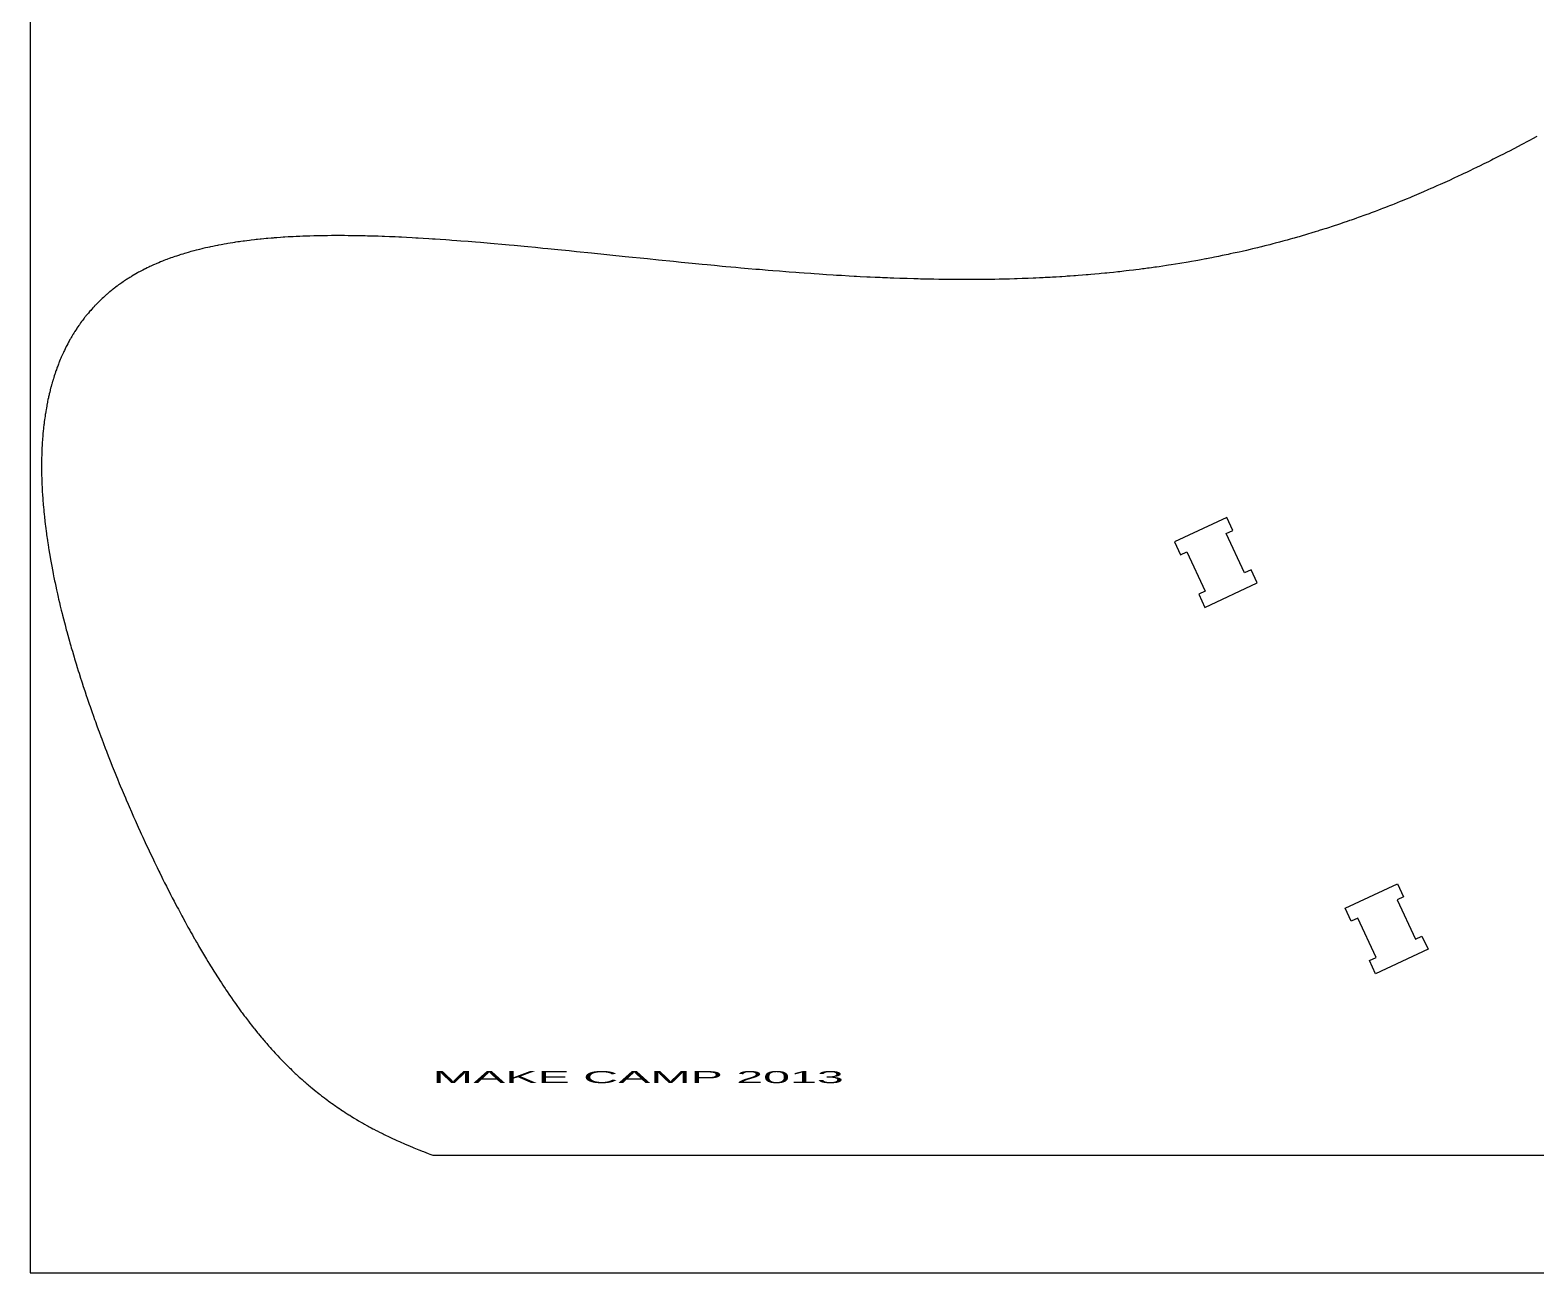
# Model space of a CAD drawing. Header units: metres. Extents: x -17 to 108, y -1 to 249.
# Drawn here: x -16.8 to 45.7, y -0.7 to 50.9 of the extents above; entities that cross this region are included whole.
import ezdxf

# ---------------------------------------------------------------- set-up
doc = ezdxf.new("R2010")
doc.units = ezdxf.units.M
doc.header["$MEASUREMENT"] = 0
doc.styles.add('Style-ENGINEERING', font='ENGINEERING.shx')

msp = doc.modelspace()

# ---------------------------------------------------------------- linework, layer by layer
at = {"flags": 128}
for points in [[(108.224052, -0.654702), (108.224052, 249.345298), (-16.775948, 249.345298), (-16.775948, -0.654702), (108.224052, -0.654702)], [(45.761088, 46.490759), (45.579562, 46.393648), (45.488726, 46.345258), (45.35238, 46.272886), (45.190635, 46.187454), (45.1097, 46.144881), (44.988218, 46.081203), (44.805811, 45.986107), (44.623177, 45.891531), (44.531772, 45.844444), (44.348782, 45.750683), (44.257196, 45.704012), (44.119698, 45.634276), (43.956551, 45.552053), (43.874899, 45.511119), (43.752324, 45.449944), (43.568236, 45.358697), (43.383869, 45.268086), (43.29158, 45.223024), (43.106784, 45.133396), (43.014276, 45.088835), (42.875373, 45.022314), (42.710526, 44.943982), (42.628011, 44.905024), (42.504124, 44.846851), (42.318031, 44.760192), (42.13162, 44.674261), (42.038294, 44.631573), (41.851396, 44.546756), (41.757823, 44.50463), (41.617309, 44.441799), (41.450527, 44.367894), (41.367036, 44.331171), (41.241673, 44.276377), (41.053341, 44.194842), (40.864661, 44.114105), (40.770189, 44.074038), (40.580979, 43.994513), (40.48624, 43.955057), (40.343963, 43.89626), (40.175073, 43.82718), (40.09052, 43.792888), (39.963555, 43.741761), (39.836425, 43.69101), (39.772798, 43.665776), (39.645421, 43.615592), (39.581669, 43.590643), (39.485964, 43.553399), (39.35821, 43.504075), (39.29427, 43.479558), (39.198281, 43.442964), (39.054118, 43.388484), (38.882978, 43.324555), (38.797293, 43.292853), (38.668623, 43.245628), (38.539779, 43.198799), (38.475293, 43.175533), (38.346188, 43.129301), (38.281571, 43.106335), (38.184562, 43.072074), (38.055064, 43.026745), (37.990248, 43.004231), (37.892942, 42.970651), (37.746796, 42.920708), (37.573294, 42.862185), (37.486424, 42.833196), (37.35597, 42.790054), (37.225336, 42.747324), (37.159951, 42.726113), (37.029047, 42.684), (36.963527, 42.663099), (36.865162, 42.631942), (36.733851, 42.590763), (36.668127, 42.570329), (36.569455, 42.539874), (36.421255, 42.494632), (36.245311, 42.441699), (36.157217, 42.415512), (36.024922, 42.376582), (35.892444, 42.338073), (35.826136, 42.318976), (35.693381, 42.2811), (35.626934, 42.26232), (35.527178, 42.234348), (35.394007, 42.197423), (35.327352, 42.179119), (35.227283, 42.151863), (35.076984, 42.111426), (34.898547, 42.064199), (34.809205, 42.040868), (34.675036, 42.006228), (34.540681, 41.972014), (34.473434, 41.955066), (34.338799, 41.921491), (34.271412, 41.904863), (34.170245, 41.880122), (34.035191, 41.847506), (33.967595, 41.831358), (33.866112, 41.807337), (33.713692, 41.771755), (33.529998, 41.729662), (33.529998, 41.729662), (33.407345, 41.702034), (33.325493, 41.683809), (33.161585, 41.64782), (33.038478, 41.621234), (32.956322, 41.603702), (32.791809, 41.569101), (32.709452, 41.552031), (32.544535, 41.518353), (32.37935, 41.48529), (32.269078, 41.463589), (32.195497, 41.449274), (32.048176, 41.421006), (32.026366, 41.416866), (31.960127, 41.404362), (31.827651, 41.37967), (31.695176, 41.355398), (31.60686, 41.339449), (31.430229, 41.308106), (31.297757, 41.28508), (31.209443, 41.269958), (31.032817, 41.240258), (30.944504, 41.22568), (30.767881, 41.197061), (30.59126, 41.169157), (30.473513, 41.150948), (30.395016, 41.138983), (30.238023, 41.115468), (30.082946, 41.092781), (29.979562, 41.077954), (29.91064, 41.0682), (29.772796, 41.049006), (29.669414, 41.034883), (29.600493, 41.025598), (29.462652, 41.007336), (29.393732, 40.998358), (29.255893, 40.98071), (29.118054, 40.963467), (29.026163, 40.952196), (28.842381, 40.930187), (28.713161, 40.915136), (28.627014, 40.905295), (28.454723, 40.886073), (28.368578, 40.876691), (28.196289, 40.858381), (28.024002, 40.840672), (27.909145, 40.829197), (27.832574, 40.821693), (27.679432, 40.807035), (27.593291, 40.798993), (27.42101, 40.783345), (27.24873, 40.768275), (27.133877, 40.758545), (27.057309, 40.7522), (26.904174, 40.739843), (26.731899, 40.726471), (26.61705, 40.717865), (26.540484, 40.712264), (26.387353, 40.701387), (26.272506, 40.693513), (26.195942, 40.688397), (26.042813, 40.678484), (25.96625, 40.673685), (25.813123, 40.664404), (25.659998, 40.655538), (25.557915, 40.649857), (25.353751, 40.639041), (25.276233, 40.635124), (25.121198, 40.627598), (24.966164, 40.620481), (24.862808, 40.615963), (24.656099, 40.607462), (24.501068, 40.601551), (24.397715, 40.59783), (24.19101, 40.590908), (24.087658, 40.587706), (23.880956, 40.581812), (23.674255, 40.576592), (23.536456, 40.573481), (23.44459, 40.571571), (23.26086, 40.568136), (23.105838, 40.565636), (23.002491, 40.564169), (22.795799, 40.561712), (22.692453, 40.560719), (22.485763, 40.559198), (22.279074, 40.558291), (22.141283, 40.558022), (22.049422, 40.557991), (21.865702, 40.558281), (21.76236, 40.558648), (21.555677, 40.559819), (21.348996, 40.561563), (21.21121, 40.563041), (21.119352, 40.564165), (20.935639, 40.566741), (20.728962, 40.570158), (20.591179, 40.572736), (20.499323, 40.574587), (20.315613, 40.578602), (20.177832, 40.581886), (20.085978, 40.584203), (19.902271, 40.58914), (19.626712, 40.597294), (19.443007, 40.60322), (19.320538, 40.607385), (19.075601, 40.616221), (18.920603, 40.622157), (18.817272, 40.626259), (18.610609, 40.63481), (18.507278, 40.639256), (18.300618, 40.648484), (18.093959, 40.658154), (17.956186, 40.664841), (17.680644, 40.678784), (17.525652, 40.686953), (17.422324, 40.692528), (17.21567, 40.703981), (16.90569, 40.721906), (16.699038, 40.73434), (16.561271, 40.74284), (16.285738, 40.760334), (15.975766, 40.780784), (15.769119, 40.794856), (15.631354, 40.804428), (15.355827, 40.824017), (15.149183, 40.83909), (15.01142, 40.849315), (14.735897, 40.870179), (14.598135, 40.880814), (14.322614, 40.902474), (14.047094, 40.924641), (13.863414, 40.939691), (13.496057, 40.970418), (13.341079, 40.983623), (13.031124, 41.010445), (12.721171, 41.037795), (12.514536, 41.056307), (12.101268, 41.093964), (11.946293, 41.108292), (11.636344, 41.137268), (11.326396, 41.166645), (11.119765, 41.186439), (10.706503, 41.22649), (10.241586, 41.272217), (9.931642, 41.303049), (9.311755, 41.365411), (8.84684, 41.412678), (7.917019, 41.508037), (6.522294, 41.651541), (5.902384, 41.71482), (5.592413, 41.746215), (5.12743, 41.792899), (4.71408, 41.833897), (4.507392, 41.85419), (4.19734, 41.884337), (3.887265, 41.9141), (3.732216, 41.928824), (3.318719, 41.967529), (3.111949, 41.986551), (2.801766, 42.014633), (2.491544, 42.042134), (2.336419, 42.055652), (2.060614, 42.079279), (1.922699, 42.090889), (1.715808, 42.108035), (1.405432, 42.13312), (1.095004, 42.157396), (0.939769, 42.169215), (0.732768, 42.184626), (0.629257, 42.192178), (0.473978, 42.203308), (0.24103, 42.219542), (0.033934, 42.233488), (-0.069625, 42.240285), (-0.224979, 42.250251), (-0.458043, 42.264672), (-0.665247, 42.276937), (-0.768862, 42.282867), (-0.924301, 42.291502), (-1.157498, 42.30385), (-1.364826, 42.314195), (-1.468504, 42.319137), (-1.624041, 42.326254), (-1.85739, 42.336242), (-2.064857, 42.344402), (-2.168608, 42.348221), (-2.324255, 42.353611), (-2.479929, 42.358588), (-2.557777, 42.360917), (-2.765403, 42.366596), (-2.869236, 42.369138), (-3.025009, 42.372568), (-3.180813, 42.375528), (-3.258726, 42.376828), (-3.466534, 42.379689), (-3.57046, 42.380782), (-3.726376, 42.381987), (-3.882327, 42.382658), (-3.882327, 42.382658), (-3.960315, 42.382788), (-4.098984, 42.382674), (-4.168329, 42.382449), (-4.27236, 42.381895), (-4.428439, 42.38057), (-4.584556, 42.378637), (-4.66263, 42.377437), (-4.81013, 42.374735), (-4.883894, 42.373167), (-4.994558, 42.370537), (-5.160596, 42.365953), (-5.326684, 42.36058), (-5.409747, 42.357591), (-5.453726, 42.355925), (-5.575304, 42.351015), (-5.636067, 42.348391), (-5.727179, 42.344241), (-5.863773, 42.337524), (-6.000275, 42.330204), (-6.068491, 42.326314), (-6.207016, 42.317927), (-6.276241, 42.313487), (-6.380031, 42.306512), (-6.535607, 42.295328), (-6.63925, 42.28738), (-6.691049, 42.283256), (-6.768719, 42.276879), (-6.906711, 42.264969), (-6.975664, 42.258734), (-7.079041, 42.249023), (-7.182351, 42.238876), (-7.233981, 42.233635), (-7.33719, 42.222817), (-7.388769, 42.217236), (-7.466104, 42.208648), (-7.603489, 42.192726), (-7.672133, 42.184445), (-7.775038, 42.171615), (-7.877867, 42.158285), (-7.929253, 42.15143), (-8.031966, 42.137331), (-8.083293, 42.130086), (-8.160245, 42.118968), (-8.251389, 42.1054), (-8.296936, 42.098453), (-8.365226, 42.087828), (-8.46759, 42.071419), (-8.569866, 42.054435), (-8.620971, 42.045723), (-8.723114, 42.027852), (-8.77415, 42.01869), (-8.850662, 42.004658), (-8.952596, 41.985404), (-9.003526, 41.975539), (-9.079876, 41.960439), (-9.194297, 41.937096), (-9.284612, 41.918051), (-9.32974, 41.908326), (-9.397391, 41.893481), (-9.49878, 41.870624), (-9.600059, 41.847043), (-9.650656, 41.834976), (-9.751766, 41.810277), (-9.802278, 41.797641), (-9.87799, 41.778323), (-9.978835, 41.751874), (-10.029212, 41.738347), (-10.104719, 41.717671), (-10.180155, 41.696525), (-10.217845, 41.685773), (-10.318263, 41.656506), (-10.368422, 41.641543), (-10.443598, 41.618677), (-10.518696, 41.595297), (-10.556217, 41.583411), (-10.577311, 41.576668), (-10.663242, 41.54874), (-10.706092, 41.534534), (-10.770219, 41.512919), (-10.834168, 41.490931), (-10.866075, 41.479796), (-10.929751, 41.457241), (-10.96152, 41.44582), (-11.009087, 41.428506), (-11.072346, 41.40508), (-11.103904, 41.393219), (-11.151152, 41.37524), (-11.221821, 41.347848), (-11.286446, 41.322262), (-11.31868, 41.309304), (-11.366932, 41.28966), (-11.439082, 41.259721), (-11.510957, 41.229207), (-11.54679, 41.213732), (-11.618244, 41.182339), (-11.653864, 41.16642), (-11.707159, 41.142259), (-11.77011, 41.113182), (-11.801499, 41.098461), (-11.848473, 41.076152), (-11.918685, 41.04217), (-11.988596, 41.00756), (-12.023438, 40.990017), (-12.09289, 40.954451), (-12.1275, 40.936426), (-12.17927, 40.909084), (-12.240397, 40.876201), (-12.270867, 40.859563), (-12.316453, 40.834361), (-12.384565, 40.795997), (-12.452351, 40.756955), (-12.486121, 40.737178), (-12.550926, 40.698599), (-12.583212, 40.679068), (-12.631495, 40.649465), (-12.6796, 40.619492), (-12.703585, 40.604365), (-12.751422, 40.573831), (-12.775272, 40.558422), (-12.810961, 40.535131), (-12.858387, 40.503742), (-12.88203, 40.487902), (-12.917408, 40.463962), (-12.970277, 40.42764), (-13.057362, 40.366349), (-13.100493, 40.3353), (-13.164674, 40.288221), (-13.228236, 40.240535), (-13.259785, 40.216464), (-13.322416, 40.167866), (-13.353499, 40.143338), (-13.399831, 40.106261), (-13.461063, 40.056289), (-13.491446, 40.031075), (-13.536726, 39.992965), (-13.581655, 39.954511), (-13.603988, 39.935155), (-13.663112, 39.883116), (-13.692438, 39.856866), (-13.736134, 39.817202), (-13.779477, 39.777192), (-13.801016, 39.757057), (-13.843828, 39.716527), (-13.865101, 39.696131), (-13.896844, 39.665375), (-13.952785, 39.610214), (-13.980518, 39.582402), (-14.021822, 39.540392), (-14.062769, 39.498033), (-14.083109, 39.476722), (-14.123522, 39.433839), (-14.143595, 39.412266), (-14.173536, 39.379743), (-14.213146, 39.336071), (-14.232816, 39.314104), (-14.262154, 39.280988), (-14.305782, 39.230943), (-14.356902, 39.171055), (-14.382222, 39.140876), (-14.419903, 39.095313), (-14.457224, 39.049397), (-14.475749, 39.026306), (-14.512529, 38.97986), (-14.530783, 38.956504), (-14.557996, 38.921304), (-14.593963, 38.87406), (-14.611811, 38.850305), (-14.638413, 38.814506), (-14.677933, 38.760433), (-14.712677, 38.71199), (-14.729912, 38.687635), (-14.755596, 38.650935), (-14.793736, 38.595508), (-14.831416, 38.53963), (-14.850083, 38.511521), (-14.856203, 38.502242), (-14.891925, 38.447452), (-14.915438, 38.410788), (-14.930979, 38.386284), (-14.961741, 38.33713), (-14.984535, 38.300138), (-14.9996, 38.275416), (-15.029414, 38.22583), (-15.044165, 38.200965), (-15.073356, 38.151094), (-15.102136, 38.101035), (-15.121095, 38.067558), (-15.158471, 38.000357), (-15.177237, 37.965997), (-15.214213, 37.897022), (-15.250457, 37.827713), (-15.274216, 37.781322), (-15.289878, 37.750313), (-15.320775, 37.688101), (-15.354863, 37.617805), (-15.377196, 37.570762), (-15.391911, 37.539321), (-15.420928, 37.476249), (-15.420928, 37.476249), (-15.442331, 37.428781), (-15.45643, 37.397058), (-15.484221, 37.333426), (-15.497914, 37.301517), (-15.5249, 37.237517), (-15.551355, 37.173274), (-15.568698, 37.130312), (-15.580131, 37.101611), (-15.602688, 37.044068), (-15.631514, 36.968683), (-15.650346, 36.91825), (-15.662732, 36.884551), (-15.687097, 36.816967), (-15.705018, 36.766118), (-15.716799, 36.732143), (-15.739963, 36.66401), (-15.751347, 36.629853), (-15.773721, 36.561359), (-15.795575, 36.492627), (-15.809856, 36.446674), (-15.819251, 36.415981), (-15.837736, 36.354456), (-15.840885, 36.34382), (-15.86189, 36.27168), (-15.875564, 36.223549), (-15.884535, 36.191444), (-15.902131, 36.127193), (-15.915029, 36.07897), (-15.923487, 36.046805), (-15.940068, 35.982434), (-15.948192, 35.950229), (-15.964111, 35.885781), (-15.979597, 35.821281), (-15.989683, 35.778253), (-16.009292, 35.69213), (-16.017735, 35.653982), (-16.034189, 35.577635), (-16.050075, 35.501222), (-16.060355, 35.450242), (-16.067071, 35.41624), (-16.080178, 35.348197), (-16.087362, 35.3099), (-16.101325, 35.233259), (-16.114756, 35.156555), (-16.123417, 35.105384), (-16.129063, 35.071255), (-16.140049, 35.002961), (-16.146051, 34.964525), (-16.157676, 34.887607), (-16.1688, 34.81063), (-16.175941, 34.75928), (-16.189574, 34.656503), (-16.199237, 34.579353), (-16.205415, 34.527889), (-16.217144, 34.424887), (-16.2227, 34.373349), (-16.233199, 34.270201), (-16.242896, 34.166959), (-16.248921, 34.098078), (-16.252745, 34.052135), (-16.259934, 33.960195), (-16.265531, 33.882565), (-16.269027, 33.830784), (-16.275458, 33.727155), (-16.278396, 33.675308), (-16.283726, 33.571549), (-16.288335, 33.467705), (-16.291012, 33.398429), (-16.292624, 33.352224), (-16.295436, 33.259767), (-16.297575, 33.173165), (-16.29874, 33.115399), (-16.30045, 32.999795), (-16.300998, 32.941957), (-16.301487, 32.826208), (-16.30118, 32.710366), (-16.300538, 32.633085), (-16.299919, 32.581543), (-16.298225, 32.478404), (-16.298008, 32.467368), (-16.296507, 32.398732), (-16.295361, 32.353005), (-16.292726, 32.261621), (-16.291238, 32.215964), (-16.287928, 32.124719), (-16.284177, 32.033566), (-16.281434, 31.972847), (-16.275379, 31.851527), (-16.268834, 31.734686), (-16.264092, 31.656871), (-16.260765, 31.605028), (-16.253717, 31.501425), (-16.248092, 31.423792), (-16.244183, 31.37207), (-16.235985, 31.268704), (-16.231699, 31.21706), (-16.222758, 31.113848), (-16.213332, 31.010736), (-16.206782, 30.94205), (-16.193055, 30.804808), (-16.184972, 30.727684), (-16.17944, 30.676297), (-16.168039, 30.573594), (-16.16217, 30.522278), (-16.150102, 30.419713), (-16.137597, 30.317238), (-16.129022, 30.248971), (-16.111307, 30.112554), (-16.101016, 30.035887), (-16.094027, 29.984802), (-16.079742, 29.882696), (-16.072448, 29.831674), (-16.05756, 29.729693), (-16.042277, 29.627793), (-16.031872, 29.559905), (-16.010549, 29.424234), (-15.998259, 29.347981), (-15.973048, 29.195604), (-15.947011, 29.043399), (-15.929201, 28.942022), (-15.917131, 28.874479), (-15.89252, 28.739488), (-15.878406, 28.663613), (-15.8496, 28.51198), (-15.820037, 28.360505), (-15.799913, 28.259607), (-15.786316, 28.192379), (-15.75869, 28.058013), (-15.742901, 27.982483), (-15.710791, 27.831535), (-15.677982, 27.680731), (-15.655726, 27.580274), (-15.640721, 27.513337), (-15.610313, 27.379547), (-15.592977, 27.304338), (-15.557812, 27.154021), (-15.521998, 27.003839), (-15.497767, 26.903791), (-15.481457, 26.837125), (-15.448465, 26.703869), (-15.429693, 26.628957), (-15.391688, 26.479228), (-15.353078, 26.329625), (-15.327006, 26.229958), (-15.309479, 26.163543), (-15.274079, 26.030786), (-15.253964, 25.956151), (-15.213306, 25.806972), (-15.17208, 25.65791), (-15.144285, 25.558599), (-15.125618, 25.49242), (-15.087958, 25.360131), (-15.066585, 25.285757), (-15.023434, 25.137093), (-14.979749, 24.98854), (-14.950332, 24.889565), (-14.930592, 24.823608), (-14.890804, 24.691759), (-14.868244, 24.617631), (-14.822741, 24.469453), (-14.776733, 24.321381), (-14.745783, 24.222723), (-14.683224, 24.025545), (-14.646164, 23.910095), (-14.621294, 23.833162), (-14.57116, 23.679377), (-14.5459, 23.602525), (-14.494993, 23.4489), (-14.443576, 23.295379), (-14.409019, 23.19309), (-14.339238, 22.988648), (-14.325, 22.947272), (-14.290057, 22.84619), (-14.219581, 22.644291), (-14.148327, 22.442741), (-14.100398, 22.308567), (-14.068257, 22.219201), (-14.00353, 22.040671), (-13.950132, 21.894798), (-13.914317, 21.797646), (-13.842168, 21.603576), (-13.805837, 21.506656), (-13.732666, 21.313045), (-13.658822, 21.119737), (-13.609223, 20.99103), (-13.575994, 20.905299), (-13.509146, 20.734012), (-13.423806, 20.517557), (-13.366459, 20.373458), (-13.328027, 20.277482), (-13.250686, 20.085744), (-13.192265, 19.942128), (-13.15312, 19.846472), (-13.07436, 19.655371), (-13.034746, 19.559926), (-12.95505, 19.369247), (-12.874734, 19.178845), (-12.820847, 19.052065), (-12.820847, 19.052065), (-12.78477, 18.967613), (-12.712255, 18.798872), (-12.666117, 18.692202), (-12.573263, 18.479123), (-12.479639, 18.26639), (-12.416795, 18.12476), (-12.374709, 18.030425), (-12.290082, 17.841961), (-12.204848, 17.653768), (-12.162002, 17.559775), (-12.097447, 17.418914), (-11.999965, 17.207914), (-11.912657, 17.020653), (-11.86877, 16.927128), (-11.802645, 16.786972), (-11.702792, 16.577036), (-11.613358, 16.390731), (-11.5684, 16.297687), (-11.500659, 16.158257), (-11.43255, 16.018992), (-11.398356, 15.949422), (-11.306717, 15.764107), (-11.260646, 15.671562), (-11.191221, 15.532889), (-11.121411, 15.394388), (-11.086359, 15.325204), (-10.992407, 15.140928), (-10.945165, 15.048909), (-10.873965, 14.911033), (-10.802355, 14.773341), (-10.766395, 14.704565), (-10.669986, 14.521392), (-10.621498, 14.429934), (-10.548403, 14.292909), (-10.474867, 14.156082), (-10.437931, 14.087744), (-10.343024, 13.913334), (-10.295288, 13.826256), (-10.223322, 13.695802), (-10.150914, 13.565545), (-10.114542, 13.500492), (-10.041457, 13.370541), (-10.004741, 13.305642), (-9.949447, 13.208393), (-9.938598, 13.189381), (-9.868371, 13.066857), (-9.833114, 13.0057), (-9.780044, 12.914099), (-9.700021, 12.777005), (-9.619483, 12.640288), (-9.579017, 12.572073), (-9.497684, 12.435937), (-9.456814, 12.368018), (-9.395249, 12.266329), (-9.323377, 12.148559), (-9.287277, 12.089793), (-9.232921, 12.001795), (-9.150912, 11.870146), (-9.068319, 11.738925), (-9.026798, 11.673478), (-8.943299, 11.542919), (-8.901316, 11.47781), (-8.838043, 11.380366), (-8.774404, 11.283189), (-8.742445, 11.234702), (-8.679038, 11.139131), (-8.647194, 11.091447), (-8.59925, 11.020053), (-8.526927, 10.913258), (-8.454108, 10.806827), (-8.417509, 10.75375), (-8.343925, 10.647877), (-8.306938, 10.595084), (-8.25121, 10.516075), (-8.171434, 10.404087), (-8.131313, 10.348263), (-8.070836, 10.264743), (-8.009999, 10.181486), (-7.979443, 10.139958), (-7.918056, 10.057105), (-7.887222, 10.01578), (-7.840793, 9.953924), (-7.757722, 9.844345), (-7.715927, 9.789746), (-7.652905, 9.708088), (-7.589482, 9.626724), (-7.557618, 9.586153), (-7.49358, 9.505238), (-7.461406, 9.464894), (-7.412946, 9.404523), (-7.335879, 9.309481), (-7.297118, 9.262126), (-7.238687, 9.191305), (-7.179906, 9.12074), (-7.150382, 9.085555), (-7.091065, 9.015383), (-7.06127, 8.980396), (-7.016407, 8.928041), (-6.956266, 8.858471), (-6.926056, 8.823789), (-6.880564, 8.771894), (-6.811923, 8.694346), (-6.7505, 8.625715), (-6.719642, 8.591506), (-6.673171, 8.540328), (-6.603045, 8.463867), (-6.532409, 8.387779), (-6.496899, 8.349877), (-6.419512, 8.268081), (-6.380586, 8.227353), (-6.321906, 8.166474), (-6.262872, 8.105854), (-6.23322, 8.075642), (-6.173647, 8.015416), (-6.143724, 7.985402), (-6.098668, 7.940506), (-6.090849, 7.932752), (-6.013361, 7.856476), (-5.974438, 7.818555), (-5.915829, 7.761945), (-5.85695, 7.705664), (-5.827409, 7.677646), (-5.768123, 7.621859), (-5.738378, 7.594089), (-5.693631, 7.552591), (-5.633729, 7.497551), (-5.603675, 7.470156), (-5.558464, 7.429221), (-5.490355, 7.368173), (-5.412435, 7.299234), (-5.373304, 7.264972), (-5.314392, 7.213839), (-5.255223, 7.16302), (-5.225541, 7.137728), (-5.154926, 7.07809), (-5.119482, 7.048437), (-5.066144, 7.004166), (-4.985751, 6.938228), (-4.904892, 6.872855), (-4.864287, 6.840382), (-4.782725, 6.775862), (-4.741768, 6.743816), (-4.68011, 6.696016), (-4.597486, 6.632785), (-4.555997, 6.601386), (-4.493539, 6.554557), (-4.430814, 6.508053), (-4.399351, 6.484923), (-4.311602, 6.4211), (-4.267533, 6.389425), (-4.201187, 6.342206), (-4.134549, 6.295341), (-4.101121, 6.272041), (-4.034045, 6.225707), (-4.000398, 6.202673), (-3.949789, 6.168288), (-3.940663, 6.16212), (-3.862423, 6.109654), (-3.810112, 6.074982), (-3.775171, 6.052002), (-3.705128, 6.006363), (-3.652456, 5.972414), (-3.617275, 5.949914), (-3.546755, 5.905231), (-3.511417, 5.883048), (-3.440583, 5.838996), (-3.369541, 5.795361), (-3.322065, 5.766501), (-3.226839, 5.70933), (-3.159841, 5.66967), (-3.115078, 5.643428), (-3.025316, 5.591412), (-2.980319, 5.565638), (-2.890095, 5.51455), (-2.799566, 5.464073), (-2.739046, 5.430757), (-2.698626, 5.408694), (-2.61761, 5.364921), (-2.549072, 5.32835), (-2.503289, 5.304151), (-2.411507, 5.256188), (-2.365509, 5.232421), (-2.273302, 5.185311), (-2.180816, 5.13876), (-2.119006, 5.108032), (-2.077732, 5.087682), (-1.995025, 5.047301), (-1.925077, 5.013557), (-1.878363, 4.991227), (-1.78474, 4.946956), (-1.737832, 4.925014), (-1.643827, 4.881508), (-1.549574, 4.838502), (-1.486603, 4.810104), (-1.444562, 4.791291), (-1.36034, 4.753948), (-1.289133, 4.72273), (-1.24159, 4.702063), (-1.24159, 4.702063), (-1.146333, 4.66107), (-1.09862, 4.640743), (-1.00303, 4.600418), (-0.907224, 4.560525), (-0.843236, 4.534166), (-0.714986, 4.481996), (-0.642688, 4.452967), (-0.594428, 4.433737), (-0.497764, 4.395567), (-0.449361, 4.376624), (-0.352416, 4.339016), (-0.255291, 4.30177), (-0.190443, 4.277134), (-0.060521, 4.228319), (58.981275, 4.234082)], [(30.717327, 29.675702), (30.970898, 29.131918), (31.24279, 29.258703), (32.003503, 27.627349), (31.731611, 27.500564), (31.985182, 26.956779), (34.16032, 27.971063), (33.906749, 28.514848), (33.634857, 28.388062), (32.874144, 30.019416), (33.146036, 30.146202), (32.892466, 30.689986), (30.717327, 29.675702)], [(39.07198, 11.759091), (38.818409, 12.302876), (39.090301, 12.429661), (38.329588, 14.061015), (38.057696, 13.93423), (37.804125, 14.478015), (39.979264, 15.492298), (40.232835, 14.948514), (39.960942, 14.821728), (40.721655, 13.190374), (40.993548, 13.31716), (41.247119, 12.773375), (39.07198, 11.759091)]]:
    msp.add_lwpolyline(points, dxfattribs=at)

# ---------------------------------------------------------------- texts
at = {"style": 'Style-ENGINEERING', "width": 3}
msp.add_text('MAKE CAMP 2013', height=0.5, dxfattribs=at).set_placement((-0.060521, 7.217703))

doc.saveas('drawing.dxf')
